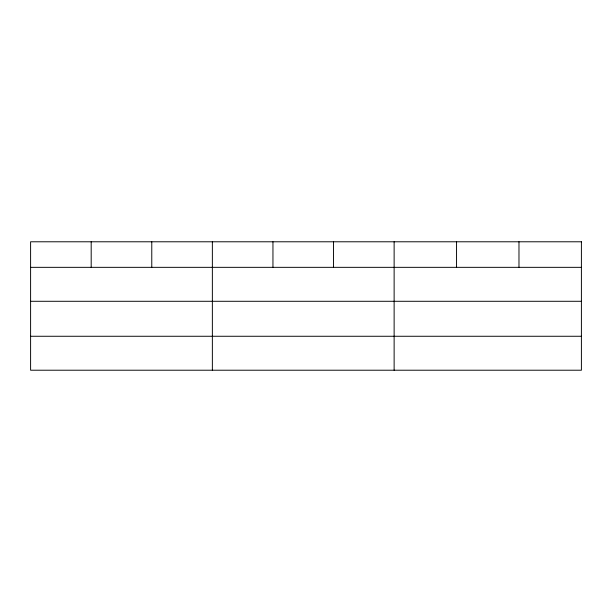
<?xml version="1.0" encoding="UTF-8"?>
<svg xmlns="http://www.w3.org/2000/svg" width="612" height="612" viewBox="0 0 612 612"><rect width="100%" height="100%" fill="white"/><g stroke="black" fill="none" stroke-linecap="round" stroke-linejoin="round"><path stroke-width="0.92" d="M30.6 267.337L581.4 267.337M30.6 301.288L581.4 301.288M30.6 336.263L581.4 336.263M518.976 241.786L518.976 267.337M456.552 241.786L456.552 267.337M394.128 241.786L394.128 370.214M333.54 241.786L333.54 267.337M272.952 241.786L272.952 267.337M212.364 241.786L212.364 370.214M151.776 241.786L151.776 267.337M91.188 241.786L91.188 267.337M581.4 241.786L30.6 241.786L30.6 370.214L581.4 370.214L581.4 241.786"/></g></svg>
